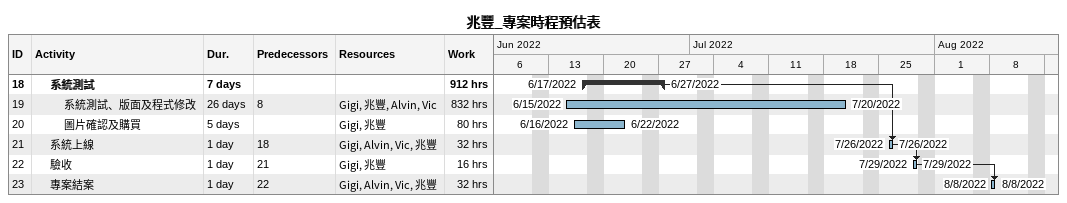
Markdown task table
兆豐_專案時程預估表

| ID | Level | Task | Duration | Start | Finish | Predecessors | Resources | Work (h) |
|---|---|---|---|---|---|---|---|---|
| 18 | 2 | **系統測試** | 7d | 2022-06-17 | 2022-06-27 |  |  | 912 |
| 19 | 3 | 系統測試、版面及程式修改 | 26d | 2022-06-15 | 2022-07-20 | 8 | Gigi, 兆豐, Alvin, Vic | 832 |
| 20 | 3 | 圖片確認及購買 | 5d | 2022-06-16 | 2022-06-22 |  | Gigi, 兆豐 | 80 |
| 21 | 2 | 系統上線 | 1d | 2022-07-26 | 2022-07-26 | 18 | Gigi, Alvin, Vic, 兆豐 | 32 |
| 22 | 2 | 驗收 | 1d | 2022-07-29 | 2022-07-29 | 21 | Gigi, 兆豐 | 16 |
| 23 | 2 | 專案結案 | 1d | 2022-08-08 | 2022-08-08 | 22 | Gigi, Alvin, Vic, 兆豐 | 32 |
